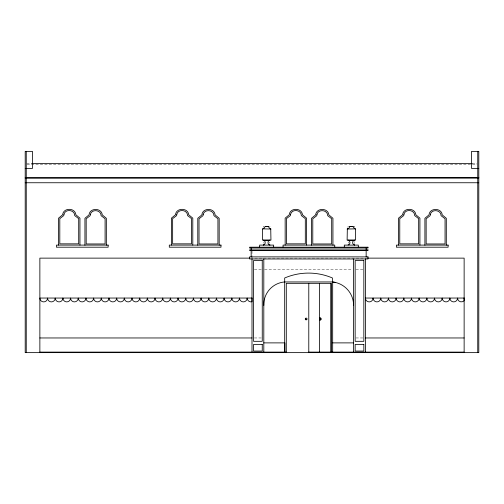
<?xml version="1.0" encoding="UTF-8"?>
<svg xmlns="http://www.w3.org/2000/svg" width="504" height="504" viewBox="0 0 504 504"><rect width="100%" height="100%" fill="white"/><g stroke="black" fill="none" stroke-linecap="round" stroke-linejoin="round"><path stroke-width="0.38" stroke-dasharray="2.52 1.89" d="M263.901 243.155L263.901 242.021M269.388 242.021L269.388 243.155M348.573 243.155L348.573 242.021M354.117 241.479L354.117 243.697M263.227 227.424L263.34 226.51L263.894 226.51M347.899 227.424L348.012 226.51L348.566 226.51M26.775 163.63L31.758 163.63M472.242 163.63L476.973 163.63M27.027 164.682L476.973 164.682M269.508 226.51L270.087 226.825M354.18 226.51L354.734 226.51L354.848 227.424M250.431 258.13L367.378 258.13M254.363 269.438L261.45 269.438M264.6 269.438L352.8 269.438M355.95 269.438L363.038 269.438M254.363 337.964L261.45 337.964M355.95 337.964L363.038 337.964M252 251.105L252 258.13"/><path stroke-width="0.76" d="M262.66 228.866L270.95 229.024L269.338 228.041L268.323 226.453L265.129 226.51L264.191 228.192L262.452 229.024L262.452 240.08L270.95 240.08L270.736 228.866M305.689 318.761L305.676 319.164M354.337 240.584L354.652 240.08A2.558 2.558 0 0 0 354.652 245.102L354.488 244.9M320.639 319.316L320.273 319.378M263.479 244.9L263.308 245.102C265.866 244.604 265.866 240.572 263.308 240.08L263.479 240.276M348.151 244.9L349.001 244.591A2.583 2.583 0 0 0 349.001 240.584L347.981 240.08M306.571 319.316L305.739 319.284M347.332 228.866L347.124 240.08L355.622 240.08L355.622 229.024A4.171 4.171 0 0 1 352.995 226.453L349.801 226.51A3.169 3.169 0 0 1 348.056 228.74L347.124 229.024L355.408 228.866M352.92 226.51L351.83 226.491M320.809 318.484L321.136 319.202L320.683 319.278M269.98 240.08C267.303 240.471 267.303 244.711 269.98 245.102L269.816 244.9M31.758 163.63L472.242 163.63M25.2 168.437L32.451 168.437L32.451 151.37L25.2 151.37L25.2 352.63L478.8 352.63L478.8 151.37L471.549 151.37L471.549 168.437L478.8 168.437M477.748 177.717L478.8 177.717M25.2 177.893L478.8 177.824M25.2 177.962L478.8 177.937M25.2 182.75L478.8 182.75M265.129 226.51L268.443 226.51M349.631 226.51L353.115 226.51M263.844 240.276L269.816 240.276M354.488 240.276L348.151 240.276L348.296 240.584M249.644 258.13L39.866 258.13L39.866 352.63M367.75 258.13L464.134 258.13L464.134 352.63M39.866 337.964L252 337.964M365.4 337.964L464.134 337.964M263.812 342.884L284.905 342.884L284.905 352.63M332.678 342.884L353.587 342.884M39.866 352.107L286.291 352.107M308.637 352.107L330.511 352.107M331.286 352.107L464.134 352.107M284.684 352.63L284.684 277.981A60.719 60.719 0 0 1 332.426 277.981L332.426 281.944L335.273 282.404M477.748 151.37L477.748 352.63M446.311 245.215L446.311 218.282L442.229 214.893C441.611 207.617 429.61 207.617 428.986 214.893L424.91 218.282L424.91 245.215M419.926 245.102L419.926 218.169L415.844 214.78C415.227 207.503 403.219 207.503 402.601 214.78L398.525 218.169L398.525 245.102M366.156 248.018L366.156 256.882M365.4 258.899L365.4 352.63M358.319 247.199L358.319 245.102L344.308 245.102L344.308 247.199M353.587 258.962L353.587 352.63M334.751 247.199L334.751 245.102L283.065 245.102L283.065 247.199M332.942 245.215L332.942 218.282L328.86 214.893C328.243 207.617 316.241 207.617 315.624 214.893L311.541 218.282L311.541 245.215M332.678 352.63L332.678 281.944L284.684 281.944A22.693 22.693 0 0 0 263.812 305.386M331.286 352.63L331.286 283.33L286.291 283.33L286.291 352.63M330.832 283.33L330.832 352.63M319.58 283.33L319.58 352.63M308.788 283.33L308.788 352.63M306.558 245.102L306.558 218.169L302.476 214.78C301.858 207.503 289.857 207.503 289.239 214.78L285.157 218.169L285.157 245.102M273.647 247.199L273.647 245.102L259.636 245.102L259.636 247.199M263.812 258.962L263.812 352.63M252 258.899L252 352.63M251.149 248.018L251.149 249.921M251.149 250.482L251.149 256.882M219.183 245.215L219.183 218.282L215.101 214.893C214.483 207.617 202.476 207.617 201.858 214.893L197.782 218.282L197.782 245.215M192.799 245.102L192.799 218.169L188.716 214.78C188.099 207.503 176.091 207.503 175.474 214.78L171.398 218.169L171.398 245.102M106.338 245.215L106.338 218.282L102.262 214.893C101.638 207.617 89.636 207.617 89.019 214.893L84.937 218.282L84.937 245.215M79.953 245.102L79.953 218.169L75.871 214.78C75.254 207.503 63.252 207.503 62.635 214.78L58.552 218.169L58.552 245.102M26.252 151.37L26.252 352.63M332.426 281.944A23.486 23.486 0 0 1 353.587 305.386M320.04 318.301A1.052 0.523 -90 0 1 320.777 318.175A1.052 0.523 -90 0 1 320.84 319.656A1.052 0.523 -90 0 1 320.103 319.782M464.134 298.047L464.089 300.762A3.837 3.837 0 0 1 457.538 298.047A3.837 3.837 0 0 1 453.701 301.883A3.837 3.837 0 0 1 449.858 298.047A3.837 3.837 0 0 1 446.021 301.883A3.837 3.837 0 0 1 442.184 298.047A3.837 3.837 0 0 1 438.341 301.883A3.837 3.837 0 0 1 434.505 298.047A3.837 3.837 0 0 1 430.662 301.883A3.837 3.837 0 0 1 426.825 298.047A3.837 3.837 0 0 1 422.988 301.883A3.837 3.837 0 0 1 419.145 298.047A3.837 3.837 0 0 1 415.309 301.883A3.837 3.837 0 0 1 411.466 298.047A3.837 3.837 0 0 1 407.629 301.883A3.837 3.837 0 0 1 403.792 298.047A3.837 3.837 0 0 1 399.949 301.883A3.837 3.837 0 0 1 396.113 298.047A3.837 3.837 0 0 1 392.276 301.883A3.837 3.837 0 0 1 388.433 298.047A3.837 3.837 0 0 1 384.596 301.883A3.837 3.837 0 0 1 380.759 298.047A3.837 3.837 0 0 1 376.916 301.883A3.837 3.837 0 0 1 373.08 298.047A3.837 3.837 0 0 1 369.237 301.883A3.837 3.837 0 0 1 365.4 298.047L464.134 298.047M63.97 214.244L63.781 215.58L59.806 218.648L59.806 243.848L78.706 243.848L78.706 218.648L74.724 215.58C74.8 209.683 65.419 208.612 63.97 214.244M90.355 214.364L90.166 215.693L86.19 218.761L86.19 243.961L105.09 243.961L105.09 218.761L101.109 215.693C101.191 209.796 91.804 208.725 90.355 214.364M176.809 214.244L176.627 215.58L172.645 218.648L172.645 243.848L191.545 243.848L191.545 218.648L187.564 215.58C187.646 209.683 178.258 208.612 176.809 214.244M203.194 214.364L203.011 215.693L199.03 218.761L199.03 243.961L217.93 243.961L217.93 218.761L213.948 215.693C214.03 209.796 204.643 208.725 203.194 214.364M290.575 214.244L290.386 215.58L286.404 218.648L286.404 243.848L305.304 243.848L305.304 218.648L301.329 215.58C301.405 209.683 292.024 208.612 290.575 214.244M316.959 214.364L316.77 215.693L312.789 218.761L312.789 243.961L331.689 243.961L331.689 218.761L327.713 215.693C327.789 209.796 318.408 208.725 316.959 214.364M403.937 214.244L403.754 215.58L399.773 218.648L399.773 243.848L418.673 243.848L418.673 218.648L414.691 215.58C414.773 209.683 405.386 208.612 403.937 214.244M430.321 214.364L430.139 215.693L426.157 218.761L426.157 243.961L445.057 243.961L445.057 218.761L441.076 215.693C441.158 209.796 431.771 208.725 430.321 214.364M108.146 245.102L56.461 245.102L56.461 247.199L108.146 247.199L108.146 245.102M220.991 245.102L169.3 245.102L169.3 247.199L220.991 247.199L220.991 245.102M448.119 245.102L396.428 245.102L396.428 247.199L448.119 247.199L448.119 245.102M367.989 247.199L249.575 247.199L249.575 248.018L367.989 248.018L367.989 247.199M367.989 249.921L249.575 249.921L249.575 250.482L367.989 250.482L367.989 249.921M367.989 256.882L249.575 256.882L249.575 258.962L367.989 258.962L367.989 256.882M262.25 260.524L253.562 260.524L253.562 341.321L262.25 341.321L262.25 260.524M363.838 260.524L355.15 260.524L355.15 341.321L363.838 341.321L363.838 260.524M252 298.047L39.866 298.047A3.837 3.837 0 0 0 43.709 301.883A3.837 3.837 0 0 0 47.546 298.047A3.837 3.837 0 0 0 51.383 301.883A3.837 3.837 0 0 0 55.226 298.047A3.837 3.837 0 0 0 59.062 301.883A3.837 3.837 0 0 0 62.899 298.047A3.837 3.837 0 0 0 66.742 301.883A3.837 3.837 0 0 0 70.579 298.047A3.837 3.837 0 0 0 74.416 301.883A3.837 3.837 0 0 0 78.259 298.047A3.837 3.837 0 0 0 82.095 301.883A3.837 3.837 0 0 0 85.938 298.047A3.837 3.837 0 0 0 89.775 301.883A3.837 3.837 0 0 0 93.612 298.047A3.837 3.837 0 0 0 97.455 301.883A3.837 3.837 0 0 0 101.291 298.047A3.837 3.837 0 0 0 105.134 301.883A3.837 3.837 0 0 0 108.971 298.047A3.837 3.837 0 0 0 112.808 301.883A3.837 3.837 0 0 0 116.651 298.047A3.837 3.837 0 0 0 120.487 301.883A3.837 3.837 0 0 0 124.324 298.047A3.837 3.837 0 0 0 128.167 301.883A3.837 3.837 0 0 0 132.004 298.047A3.837 3.837 0 0 0 135.841 301.883A3.837 3.837 0 0 0 139.684 298.047A3.837 3.837 0 0 0 143.52 301.883A3.837 3.837 0 0 0 147.363 298.047A3.837 3.837 0 0 0 151.2 301.883A3.837 3.837 0 0 0 155.037 298.047A3.837 3.837 0 0 0 158.88 301.883A3.837 3.837 0 0 0 162.716 298.047A3.837 3.837 0 0 0 166.559 301.883A3.837 3.837 0 0 0 170.396 298.047A3.837 3.837 0 0 0 174.233 301.883A3.837 3.837 0 0 0 178.076 298.047A3.837 3.837 0 0 0 181.912 301.883A3.837 3.837 0 0 0 185.749 298.047A3.837 3.837 0 0 0 189.592 301.883A3.837 3.837 0 0 0 193.429 298.047A3.837 3.837 0 0 0 197.266 301.883A3.837 3.837 0 0 0 201.109 298.047A3.837 3.837 0 0 0 204.945 301.883A3.837 3.837 0 0 0 208.788 298.047A3.837 3.837 0 0 0 212.625 301.883A3.837 3.837 0 0 0 216.462 298.047A3.837 3.837 0 0 0 220.305 301.883A3.837 3.837 0 0 0 224.141 298.047A3.837 3.837 0 0 0 227.978 301.883A3.837 3.837 0 0 0 231.821 298.047A3.837 3.837 0 0 0 235.658 301.883A3.837 3.837 0 0 0 239.501 298.047A3.837 3.837 0 0 0 243.338 301.883A3.837 3.837 0 0 0 247.174 298.047A3.837 3.837 0 0 0 252.006 301.757L252 298.047M262.25 344.446L253.562 344.446L253.562 351.067L262.25 351.067L262.25 344.446M363.838 344.446L355.15 344.446L355.15 351.067L363.838 351.067L363.838 344.446M305.6 319.668A0.895 0.895 0 0 0 307.043 319.127A0.895 0.895 0 0 0 305.852 318.144A0.895 0.895 0 0 0 305.6 319.668M320.387 319.656A1.052 0.523 -90 0 0 320.078 317.948A1.052 0.523 -90 0 0 319.492 319.334A1.052 0.523 -90 0 0 320.387 319.656"/></g></svg>
